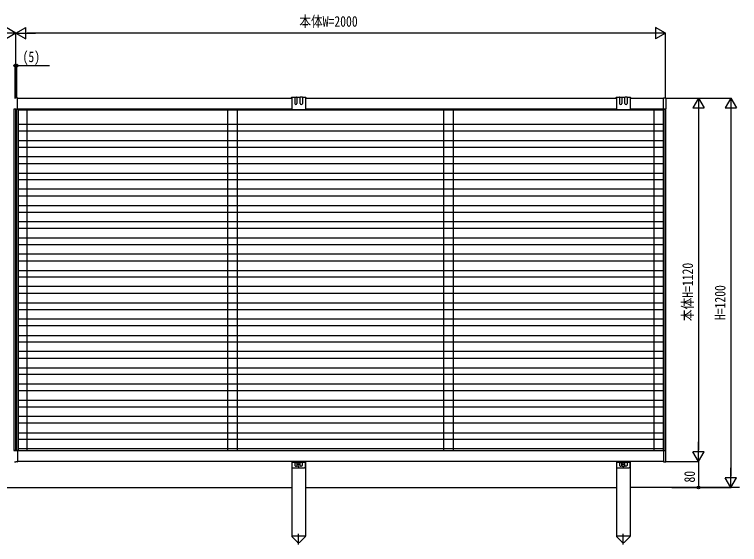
# Model space of a CAD drawing. Units: millimetres, scale not verified. Extents: x -4205 to 4205, y -2970 to 2970.
# Drawn here: x -9 to 2223, y -484 to 1149 of the extents above; entities that cross this region are included whole.
import ezdxf
from ezdxf.enums import TextEntityAlignment as Align

# ---------------------------------------------------------------- set-up
doc = ezdxf.new("R2010")
doc.units = ezdxf.units.MM
doc.header["$LTSCALE"] = 16
doc.layers.add('0-4_YKK_A1', color=4, linetype='Continuous')
doc.layers.add('0-5_YKK_D', color=6, linetype='Continuous')
doc.styles.add('ＭＳ ゴシック', font='')
doc.styles.get('ＭＳ ゴシック').set_extended_font_data('MS Gothic')

msp = doc.modelspace()

# ---------------------------------------------------------------- linework, layer by layer
at = {"layer": '0-4_YKK_A1'}
for p, q in [((853.52, 893.53), (844.52, 893.53)), ((853.52, 893.53), (853.52, 875.11)), ((854.52, 894.53), (859.52, 894.53)), ((860.52, 893.53), (860.52, 875.11)), ((870.52, 893.53), (860.52, 893.53)), ((870.52, 875.11), (870.52, 893.53)), ((876.52, 894.53), (871.52, 894.53)), ((877.52, 893.53), (877.52, 875.11)), ((886.52, 893.53), (877.52, 893.53)), ((1853.52, 893.53), (1844.52, 893.53)), ((1853.52, 893.53), (1853.52, 875.11)), ((1854.52, 894.53), (1859.52, 894.53)), ((1870.52, 893.53), (1860.52, 893.53)), ((1860.52, 893.53), (1860.52, 875.11)), ((1870.52, 875.11), (1870.52, 893.53)), ((1876.52, 894.53), (1871.52, 894.53)), ((1877.52, 893.53), (1877.52, 875.11)), ((1886.52, 893.53), (1877.52, 893.53)), ((-9.29, 892.49), (-4.98, 892.75)), ((-0.67, 892.49), (-4.98, 892.75)), ((-0.48, 891.49), (-0.48, 892.29)), ((-0.48, 891.55), (844.52, 891.55)), ((-0.48, 858.25), (-0.48, 891.49)), ((844.52, 891.95), (842.56, 891.94)), ((844.52, 892.03), (844.52, 856.16)), ((886.52, 892.03), (886.52, 856.16)), ((888.46, 892.02), (886.52, 892.02)), ((886.52, 891.55), (1844.52, 891.55)), ((1844.52, 891.95), (1842.56, 891.94)), ((1844.52, 891.95), (1844.52, 856.16)), ((1886.52, 892.03), (1886.52, 856.16)), ((1888.46, 892.02), (1886.52, 892.02)), ((1886.52, 891.55), (1989.02, 891.55)), ((1989.34, 892.73), (1996.08, 892.32)), ((1997.02, 891.32), (1997.02, 858.68)), ((-4.28, 857.05), (-11.48, 857.05)), ((-4.98, 857.25), (-8.92, 857.25)), ((-8.48, 857.25), (-8.48, 857.05)), ((-6.48, 857.05), (-6.48, -193.95)), ((-5.68, 857.05), (1.52, 857.05)), ((-5.68, 857.05), (-5.68, -193.95)), ((-4.98, 857.25), (-1.04, 857.25)), ((-3.48, 857.05), (-3.48, -193.95)), ((-1.48, 857.25), (-1.48, 857.05)), ((-0.48, 857.45), (-0.48, 858.25)), ((844.52, 857.55), (-0.48, 857.55)), ((844.52, 857.55), (-0.48, 857.55)), ((1988.52, 855.55), (1.52, 855.55)), ((1.52, 855.55), (1988.52, 855.55)), ((29.52, -194.45), (29.52, 857.55)), ((647.52, -194.45), (647.52, 857.55)), ((677.52, -194.45), (677.52, 857.55)), ((844.52, 856.16), (886.52, 856.16)), ((1844.52, 857.55), (886.52, 857.55)), ((1844.52, 857.55), (886.52, 857.55)), ((1312.52, -194.45), (1312.52, 857.55)), ((1342.52, -194.45), (1342.52, 857.55)), ((1844.52, 856.16), (1886.52, 856.16)), ((1989.02, 857.55), (1886.52, 857.55)), ((1960.52, -194.45), (1960.52, 857.55)), ((1995.72, 857.05), (1988.52, 857.05)), ((1989.34, 857.27), (1996.08, 857.68)), ((1991.52, 857.4), (1991.52, 857.05)), ((1993.52, 857.05), (1993.52, -193.95)), ((1995.72, 857.05), (1995.72, -193.95)), ((1988.52, 810.55), (1.52, 810.55)), ((1988.52, 810.55), (1.52, 810.55)), ((1.52, 790.55), (1988.52, 790.55)), ((1.52, 760.55), (1988.52, 760.55)), ((1.52, 740.55), (1988.52, 740.55)), ((1988.52, 710.55), (1.52, 710.55)), ((1.52, 690.55), (1988.52, 690.55)), ((1.52, 660.55), (1988.52, 660.55)), ((1.52, 640.55), (1988.52, 640.55)), ((1988.52, 610.55), (1.52, 610.55)), ((1.52, 590.55), (1988.52, 590.55)), ((1.52, 560.55), (1988.52, 560.55)), ((1.52, 540.55), (1988.52, 540.55)), ((1988.52, 510.55), (1.52, 510.55)), ((1.52, 490.55), (1988.52, 490.55)), ((1.52, 460.55), (1988.52, 460.55)), ((1.52, 440.55), (1988.52, 440.55)), ((1988.52, 410.55), (1.52, 410.55)), ((1.52, 390.55), (1988.52, 390.55)), ((1.52, 360.55), (1988.52, 360.55)), ((1.52, 340.55), (1988.52, 340.55)), ((1988.52, 310.55), (1.52, 310.55)), ((1.52, 290.55), (1988.52, 290.55)), ((1.52, 260.55), (1988.52, 260.55)), ((1.52, 240.55), (1988.52, 240.55)), ((1988.52, 210.55), (1.52, 210.55)), ((1.52, 190.55), (1988.52, 190.55)), ((1.52, 160.55), (1988.52, 160.55)), ((1.52, 140.55), (1988.52, 140.55)), ((1988.52, 110.55), (1.52, 110.55)), ((1.52, 90.55), (1988.52, 90.55)), ((1.52, 60.55), (1988.52, 60.55)), ((1.52, 40.55), (1988.52, 40.55)), ((1988.52, 10.55), (1.52, 10.55)), ((1.52, -9.45), (1988.52, -9.45)), ((1.52, -39.45), (1988.52, -39.45)), ((1.52, -59.45), (1988.52, -59.45)), ((1988.52, -89.45), (1.52, -89.45)), ((1.52, -109.45), (1988.52, -109.45)), ((1.52, -139.45), (1988.52, -139.45)), ((1.52, -159.45), (1988.52, -159.45)), ((-4.98, -194.15), (-8.92, -194.15)), ((-7.98, -194.15), (-7.98, -193.95)), ((-4.98, -194.15), (-1.04, -194.15)), ((-1.98, -194.15), (-1.98, -193.95)), ((-0.48, -194.35), (-0.48, -195.15)), ((-0.48, -194.45), (1989.02, -194.45)), ((-0.48, -195.15), (-0.48, -228.38)), ((1988.52, -189.45), (1.52, -189.45)), ((1989.34, -194.17), (1996.08, -194.58)), ((1992.02, -194.33), (1992.02, -193.95)), ((1997.02, -228.22), (1997.02, -195.58)), ((-9.29, -229.38), (-4.98, -229.65)), ((-0.67, -229.38), (-4.98, -229.65)), ((-0.48, -228.38), (-0.48, -229.18)), ((1989.02, -228.45), (-0.48, -228.45)), ((844.52, -228.45), (844.52, -458.45)), ((845.02, -228.45), (845.02, -234.46)), ((845.02, -229.92), (854.02, -229.92)), ((845.02, -235.38), (845.02, -245.42)), ((854.02, -228.42), (854.02, -240.42)), ((855.02, -230.92), (860.02, -230.92)), ((856.02, -242.42), (859.02, -242.42)), ((861.02, -240.42), (861.02, -228.42)), ((861.02, -229.92), (870.02, -229.92)), ((870.02, -240.42), (870.02, -228.42)), ((876.02, -230.92), (871.02, -230.92)), ((875.02, -242.42), (872.02, -242.42)), ((877.02, -228.42), (877.02, -240.42)), ((877.02, -229.92), (886.02, -229.92)), ((886.02, -228.45), (886.02, -234.46)), ((886.02, -235.38), (886.02, -245.42)), ((886.52, -228.45), (886.52, -458.45)), ((1844.52, -228.45), (1844.52, -458.45)), ((1845.02, -228.45), (1845.02, -245.42)), ((1845.02, -229.92), (1854.02, -229.92)), ((1854.02, -228.42), (1854.02, -240.42)), ((1855.02, -230.92), (1860.02, -230.92)), ((1856.02, -242.42), (1859.02, -242.42)), ((1861.02, -240.42), (1861.02, -228.42)), ((1861.02, -229.92), (1870.02, -229.92)), ((1870.02, -240.42), (1870.02, -228.42)), ((1876.02, -230.92), (1871.02, -230.92)), ((1875.02, -242.42), (1872.02, -242.42)), ((1877.02, -228.42), (1877.02, -240.42)), ((1877.02, -229.92), (1886.02, -229.92)), ((1886.02, -228.45), (1886.02, -245.42)), ((1886.52, -228.45), (1886.52, -458.45)), ((1989.34, -229.63), (1996.08, -229.21)), ((847.02, -247.42), (884.02, -247.42)), ((1847.02, -247.42), (1884.02, -247.42)), ((-113.48, -308.45), (844.52, -308.45)), ((886.52, -308.45), (1844.52, -308.45)), ((2223.39, -308.45), (1886.52, -308.45)), ((844.32, -458.45), (844.32, -459.45)), ((886.72, -458.45), (844.32, -458.45)), ((844.32, -459.45), (862, -477)), ((865.52, -483.96), (865.52, -451.49)), ((886.72, -459.45), (869.04, -477)), ((886.72, -459.45), (886.72, -458.45)), ((1886.72, -458.45), (1844.32, -458.45)), ((1844.32, -458.45), (1844.32, -459.45)), ((1844.32, -459.45), (1862, -477)), ((1865.52, -483.96), (1865.52, -451.49)), ((1886.72, -459.45), (1869.04, -477)), ((1886.72, -459.45), (1886.72, -458.45))]:
    msp.add_line(p, q, dxfattribs=at)
for points in [[(1989.02, 857.57), (1989.02, 858.25), (1989.02, 891.75), (1989.02, 892.43)], [(-11.48, 857.05), (-11.48, -193.95), (-4.28, -193.95)], [(1.52, 857.05), (1.52, -193.95), (-5.68, -193.95)], [(1988.52, 857.05), (1988.52, -193.95), (1995.72, -193.95)], [(1989.02, -194.46), (1989.02, -195.15), (1989.02, -228.65), (1989.02, -229.33)]]:
    msp.add_lwpolyline(points, dxfattribs=at)
for centre, radius in [((865.52, -236.42), 2.1), ((865.52, -243.42), 1.65), ((1865.52, -236.42), 2.1), ((1865.52, -243.42), 1.65)]:
    msp.add_circle(centre, radius, dxfattribs=at)
for centre, radius, start, end in [((844.52, 891.53), 2, 90, 168.08278), ((854.52, 893.53), 1, 90, 180), ((859.52, 893.53), 1, 0, 90), ((871.52, 893.53), 1, 90, 180), ((876.52, 893.53), 1, 0, 90), ((886.52, 891.53), 2, 14.18269, 90), ((1844.52, 891.53), 2, 90, 168.08278), ((1854.52, 893.53), 1, 90, 180), ((1859.52, 893.53), 1, 0, 90), ((1871.52, 893.53), 1, 90, 180), ((1876.52, 893.53), 1, 0, 90), ((1886.52, 891.53), 2, 14.18269, 90), ((-0.68, 892.29), 0.2, 0, 86.5), ((857.02, 875.11), 3.5, 180.00009, 359.99984), ((874.02, 875.11), 3.5, 180.00016, 359.99991), ((1857.02, 875.11), 3.5, 180.00009, 359.99984), ((1874.02, 875.11), 3.5, 180.00016, 359.99991), ((1989.32, 892.43), 0.3, 86.5, 180), ((1996.02, 891.32), 1, 0, 86.5), ((-9.28, 857.45), 0.202, 179.93968, 269.38321), ((-0.68, 857.45), 0.202, 270.61679, 0.06032), ((1989.32, 857.57), 0.3, 180, 273.5), ((1996.02, 858.68), 1, 273.5, 0), ((-9.28, -194.35), 0.202, 90.61679, 180.06032), ((-0.68, -194.35), 0.202, 359.93968, 89.38321), ((1989.32, -194.46), 0.3, 86.5, 180), ((1996.02, -195.58), 1, 0, 86.5), ((-0.68, -229.18), 0.2, 273.5, 0), ((847.02, -245.42), 2, 180, 270), ((855.02, -229.92), 1, 180, 270), ((856.02, -240.42), 2, 180, 270), ((859.02, -240.42), 2, 270, 0), ((860.02, -229.92), 1, 270, 0), ((871.02, -229.92), 1, 180, 270), ((872.02, -240.42), 2, 180, 270), ((875.02, -240.42), 2, 270, 0), ((876.02, -229.92), 1, 270, 0), ((884.02, -245.42), 2, 270, 0), ((1847.02, -245.42), 2, 180, 270), ((1855.02, -229.92), 1, 180, 270), ((1856.02, -240.42), 2, 180, 270), ((1859.02, -240.42), 2, 270, 0), ((1860.02, -229.92), 1, 270, 0), ((1871.02, -229.92), 1, 180, 270), ((1872.02, -240.42), 2, 180, 270), ((1875.02, -240.42), 2, 270, 0), ((1876.02, -229.92), 1, 270, 0), ((1884.02, -245.42), 2, 270, 0), ((1989.32, -229.33), 0.3, 180, 273.5), ((1996.02, -228.22), 1, 273.5, 0), ((865.52, -473.45), 5, 225.20979, 314.79021), ((1865.52, -473.45), 5, 225.20979, 314.79021)]:
    msp.add_arc(centre, radius, start, end, dxfattribs=at)
for centre, start_param, end_param in [((-8.92, 858.25), 4.6587856, 4.712389), ((-1.04, 858.25), 4.712389, 4.7659923), ((-8.92, -195.15), 1.5707963, 1.6243997), ((-1.04, -195.15), 1.517193, 1.5707963)]:
    msp.add_ellipse(centre, major_axis=(6.74, 0), ratio=0.148374, start_param=start_param, end_param=end_param, dxfattribs=at)
at = {"layer": '0-5_YKK_D'}
for p, q in [((-4.98, 1091.55), (-35.29, 1109.05)), ((-4.98, 1091.55), (25.33, 1109.05)), ((25.33, 1074.05), (25.33, 1109.05)), ((1995.02, 1091.55), (1964.71, 1109.05)), ((1964.71, 1109.05), (1964.71, 1074.05)), ((-4.98, 1091.55), (-65.6, 1091.55)), ((-4.98, 1091.55), (-35.29, 1074.05)), ((-4.98, 894.49), (-4.98, 1092.55)), ((-4.98, 922.04), (-4.98, 1092.55)), ((-4.98, 1091.55), (25.33, 1074.05)), ((-4.98, 1091.55), (55.64, 1091.55)), ((1960.02, 1091.55), (30.02, 1091.55)), ((1995.02, 1091.55), (1934.4, 1091.55)), ((1995.02, 1091.55), (1964.71, 1074.05)), ((1995.02, 893.19), (1995.02, 1092.55)), ((-7.48, 892.55), (-7.48, 992.55)), ((-2.48, 892.55), (-2.48, 992.55)), ((1998.02, 891.55), (2098.02, 891.55)), ((1998.02, 891.55), (2198.02, 891.55)), ((2097.02, 891.55), (2079.52, 861.24)), ((2097.02, 891.55), (2114.52, 861.24)), ((2097.02, 891.55), (2097.02, 830.93)), ((2197.02, 891.55), (2179.52, 861.24)), ((2197.02, 891.55), (2214.52, 861.24)), ((2197.02, 891.55), (2197.02, 830.93)), ((2079.52, 861.24), (2114.52, 861.24)), ((2097.02, 856.55), (2097.02, -193.45)), ((2179.52, 861.24), (2214.52, 861.24)), ((2197.02, 856.55), (2197.02, -273.45)), ((2097.02, -228.45), (2097.02, -167.83)), ((2097.02, -228.45), (2079.52, -198.14)), ((2114.52, -198.14), (2079.52, -198.14)), ((2097.02, -228.45), (2114.52, -198.14)), ((1998.02, -228.45), (2098.02, -228.45)), ((1998.02, -228.45), (2098.02, -228.45)), ((2097.02, -228.45), (2097.02, -308.45)), ((2197.02, -308.45), (2197.02, -247.83)), ((2197.02, -308.45), (2179.52, -278.14)), ((2214.52, -278.14), (2179.52, -278.14)), ((2197.02, -308.45), (2214.52, -278.14)), ((2014.52, -308.45), (2098.02, -308.45)), ((2015.52, -308.45), (2198.02, -308.45))]:
    msp.add_line(p, q, dxfattribs=at)
msp.add_lwpolyline([(-7.48, 991.55), (-2.48, 991.55), (98.12, 991.55)], dxfattribs=at)
for centre in [(-7.48, 991.55), (-2.48, 991.55), (2097.02, -308.45)]:
    msp.add_circle(centre, 4.25, dxfattribs=at)

# ---------------------------------------------------------------- texts
at = {"layer": '0-5_YKK_D', "style": 'ＭＳ ゴシック', "width": 0.8}
for s, p in [('本体W=2000', (867.82, 1101.55)), ('(5)', (15.52, 992.55))]:
    msp.add_text(s, height=32.99, dxfattribs=at).set_placement(p, align=Align.BOTTOM_LEFT)
for s, p in [('本体H=1120', (2090.02, 204.35)), ('H=1200', (2190.02, 207.55)), ('80', (2096.02, -293))]:
    msp.add_text(s, height=32.99, rotation=90, dxfattribs=at).set_placement(p, align=Align.BOTTOM_LEFT)

doc.saveas('drawing.dxf')
